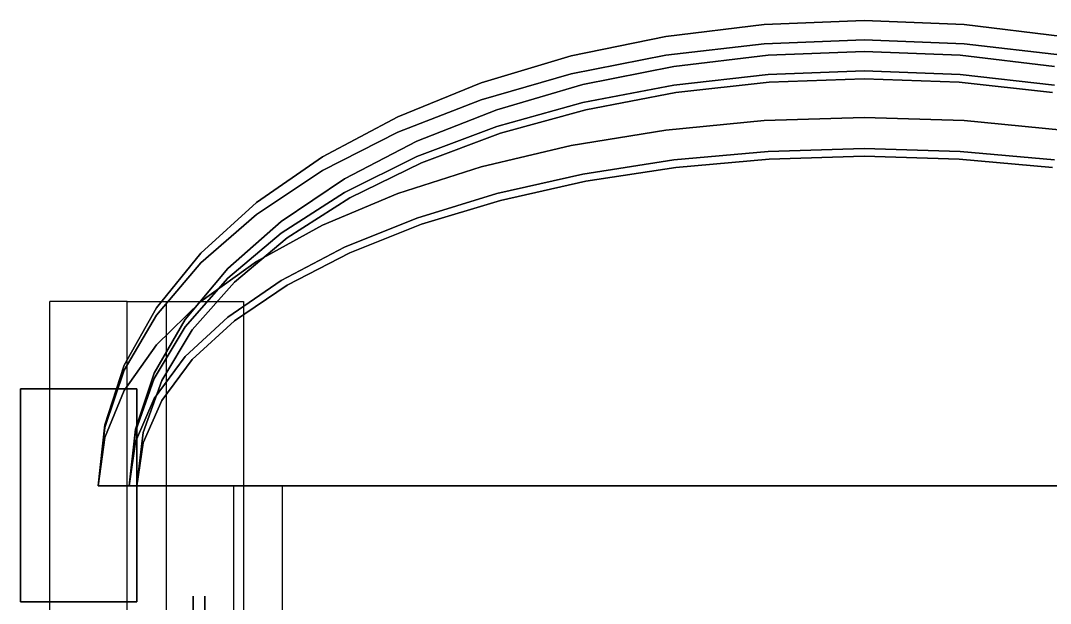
# Model space of a CAD drawing. Header units: millimetres. Extents: x -435 to 456, y 6 to 760.
# Drawn here: x -435 to 96, y 459 to 760 of the extents above; entities that cross this region are included whole.
import ezdxf

# ---------------------------------------------------------------- set-up
doc = ezdxf.new("R2010")
doc.units = ezdxf.units.MM
for name, color, linetype in [('C1', 7, 'Continuous'), ('C2', 7, 'Continuous'), ('C3', 7, 'Continuous'), ('C31', 7, 'Continuous'), ('C40', 7, 'Continuous'), ('E11', 7, 'Continuous'), ('EH0', 7, 'Continuous'), ('EH1', 7, 'Continuous'), ('EH2', 7, 'Continuous'), ('H000', 7, 'Continuous'), ('H010', 7, 'Continuous'), ('L200', 7, 'Continuous'), ('R200', 7, 'Continuous'), ('S200', 7, 'Continuous')]:
    doc.layers.add(name, color=color, linetype=linetype)

msp = doc.modelspace()

# ---------------------------------------------------------------- linework, layer by layer
at = {"layer": 'C1'}
for points in [[(0, 750), (-51.56, 748.03)], [(-51.56, 748.03), (0, 750)], [(0, 750), (0, 750)], [(51.56, 748.03), (0, 750)], [(0, 750), (51.56, 748.03)], [(-51.56, 748.03), (-102.23, 742.16)], [(-102.23, 742.16), (-51.56, 748.03)], [(-51.56, 748.03), (-51.56, 748.03)], [(51.56, 748.03), (51.56, 748.03)], [(102.23, 742.16), (51.56, 748.03)], [(51.56, 748.03), (102.23, 742.16)], [(-102.23, 742.16), (-151.16, 732.49)], [(-151.16, 732.49), (-102.23, 742.16)], [(-102.23, 742.16), (-102.23, 742.16)], [(-49.47, 732.17), (0, 734)], [(0, 734), (-49.47, 732.17)], [(0, 734), (0, 734)], [(0, 734), (49.47, 732.17)], [(49.47, 732.17), (0, 734)], [(-151.16, 732.49), (-197.5, 719.19)], [(-197.5, 719.19), (-151.16, 732.49)], [(-151.16, 732.49), (-151.16, 732.49)], [(-98.09, 726.71), (-49.47, 732.17)], [(-49.47, 732.17), (-98.09, 726.71)], [(-49.47, 732.17), (-49.47, 732.17)], [(49.47, 732.17), (49.47, 732.17)], [(49.47, 732.17), (98.09, 726.71)], [(98.09, 726.71), (49.47, 732.17)], [(-145.04, 717.71), (-98.09, 726.71)], [(-98.09, 726.71), (-145.04, 717.71)], [(-98.09, 726.71), (-98.09, 726.71)], [(-197.5, 719.19), (-240.46, 702.47)], [(-240.46, 702.47), (-197.5, 719.19)], [(-197.5, 719.19), (-197.5, 719.19)], [(-189.5, 705.33), (-145.04, 717.71)], [(-145.04, 717.71), (-189.5, 705.33)], [(-145.04, 717.71), (-145.04, 717.71)], [(-240.46, 702.47), (-279.31, 682.63)], [(-279.31, 682.63), (-240.46, 702.47)], [(-240.46, 702.47), (-240.46, 702.47)], [(-230.72, 689.78), (-189.5, 705.33)], [(-189.5, 705.33), (-230.72, 689.78)], [(-189.5, 705.33), (-189.5, 705.33)], [(-267.99, 671.32), (-230.72, 689.78)], [(-230.72, 689.78), (-267.99, 671.32)], [(-230.72, 689.78), (-230.72, 689.78)], [(-279.31, 682.63), (-313.37, 660.02)], [(-313.37, 660.02), (-279.31, 682.63)], [(-279.31, 682.63), (-279.31, 682.63)], [(-300.68, 650.27), (-267.99, 671.32)], [(-267.99, 671.32), (-300.68, 650.27)], [(-267.99, 671.32), (-267.99, 671.32)], [(-313.37, 660.02), (-342.08, 635)], [(-342.08, 635), (-313.37, 660.02)], [(-313.37, 660.02), (-313.37, 660.02)], [(-328.22, 627), (-300.68, 650.27)], [(-300.68, 650.27), (-328.22, 627)], [(-300.68, 650.27), (-300.68, 650.27)], [(-342.08, 635), (-364.93, 608.02)], [(-364.93, 608.02), (-342.08, 635)], [(-342.08, 635), (-342.08, 635)], [(-350.15, 601.89), (-328.22, 627)], [(-328.22, 627), (-350.15, 601.89)], [(-328.22, 627), (-328.22, 627)], [(-364.93, 608.02), (-381.54, 579.53)], [(-381.54, 579.53), (-364.93, 608.02)], [(-364.93, 608.02), (-364.93, 608.02)], [(-366.09, 575.39), (-350.15, 601.89)], [(-350.15, 601.89), (-366.09, 575.39)], [(-350.15, 601.89), (-350.15, 601.89)], [(-381.54, 579.53), (-391.62, 550.02)], [(-391.62, 550.02), (-381.54, 579.53)], [(-381.54, 579.53), (-381.54, 579.53)], [(-375.76, 547.93), (-366.09, 575.39)], [(-366.09, 575.39), (-375.76, 547.93)], [(-366.09, 575.39), (-366.09, 575.39)], [(-391.62, 550.02), (-395, 520)], [(-395, 520), (-391.62, 550.02)], [(-391.62, 550.02), (-391.62, 550.02)], [(-379, 520), (-375.76, 547.93)], [(-375.76, 547.93), (-379, 520)], [(-375.76, 547.93), (-375.76, 547.93)], [(-395, 520), (-395, 520)], [(-395, 520), (-379, 520)], [(-379, 520), (-395, 520)], [(-379, 520), (-379, 520)]]:
    msp.add_lwpolyline(points, dxfattribs=at)
at = {"layer": 'C2'}
for points in [[(0, 760), (-51.56, 757.95)], [(-51.56, 757.95), (0, 760)], [(0, 760), (0, 760)], [(51.56, 757.95), (0, 760)], [(0, 760), (51.56, 757.95)], [(-51.56, 757.95), (-102.23, 751.82)], [(-102.23, 751.82), (-51.56, 757.95)], [(-51.56, 757.95), (-51.56, 757.95)], [(51.56, 757.95), (51.56, 757.95)], [(102.23, 751.82), (51.56, 757.95)], [(51.56, 757.95), (102.23, 751.82)], [(-102.23, 751.82), (-151.16, 741.73)], [(-151.16, 741.73), (-102.23, 751.82)], [(-102.23, 751.82), (-102.23, 751.82)], [(-49.47, 742.08), (0, 744)], [(0, 744), (-49.47, 742.08)], [(0, 744), (0, 744)], [(0, 744), (49.47, 742.08)], [(49.47, 742.08), (0, 744)], [(-151.16, 741.73), (-197.5, 727.85)], [(-197.5, 727.85), (-151.16, 741.73)], [(-151.16, 741.73), (-151.16, 741.73)], [(-98.09, 736.37), (-49.47, 742.08)], [(-49.47, 742.08), (-98.09, 736.37)], [(-49.47, 742.08), (-49.47, 742.08)], [(49.47, 742.08), (49.47, 742.08)], [(49.47, 742.08), (98.09, 736.37)], [(98.09, 736.37), (49.47, 742.08)], [(-145.04, 726.95), (-98.09, 736.37)], [(-98.09, 736.37), (-145.04, 726.95)], [(-98.09, 736.37), (-98.09, 736.37)], [(-197.5, 727.85), (-240.46, 710.4)], [(-240.46, 710.4), (-197.5, 727.85)], [(-197.5, 727.85), (-197.5, 727.85)], [(-189.5, 713.99), (-145.04, 726.95)], [(-145.04, 726.95), (-189.5, 713.99)], [(-145.04, 726.95), (-145.04, 726.95)], [(-230.72, 697.71), (-189.5, 713.99)], [(-189.5, 713.99), (-230.72, 697.71)], [(-189.5, 713.99), (-189.5, 713.99)], [(-240.46, 710.4), (-279.31, 689.71)], [(-279.31, 689.71), (-240.46, 710.4)], [(-240.46, 710.4), (-240.46, 710.4)], [(-267.99, 678.39), (-230.72, 697.71)], [(-230.72, 697.71), (-267.99, 678.39)], [(-230.72, 697.71), (-230.72, 697.71)], [(-279.31, 689.71), (-313.37, 666.1)], [(-313.37, 666.1), (-279.31, 689.71)], [(-279.31, 689.71), (-279.31, 689.71)], [(-300.68, 656.36), (-267.99, 678.39)], [(-267.99, 678.39), (-300.68, 656.36)], [(-267.99, 678.39), (-267.99, 678.39)], [(-313.37, 666.1), (-342.08, 640)], [(-342.08, 640), (-313.37, 666.1)], [(-313.37, 666.1), (-313.37, 666.1)], [(-328.22, 632), (-300.68, 656.36)], [(-300.68, 656.36), (-328.22, 632)], [(-300.68, 656.36), (-300.68, 656.36)], [(-342.08, 640), (-364.93, 611.84)], [(-364.93, 611.84), (-342.08, 640)], [(-342.08, 640), (-342.08, 640)], [(-350.15, 605.72), (-328.22, 632)], [(-328.22, 632), (-350.15, 605.72)], [(-328.22, 632), (-328.22, 632)], [(-364.93, 611.84), (-381.54, 582.12)], [(-381.54, 582.12), (-364.93, 611.84)], [(-364.93, 611.84), (-364.93, 611.84)], [(-366.09, 577.98), (-350.15, 605.72)], [(-350.15, 605.72), (-366.09, 577.98)], [(-350.15, 605.72), (-350.15, 605.72)], [(-381.54, 582.12), (-391.62, 551.33)], [(-391.62, 551.33), (-381.54, 582.12)], [(-381.54, 582.12), (-381.54, 582.12)], [(-375.76, 549.24), (-366.09, 577.98)], [(-366.09, 577.98), (-375.76, 549.24)], [(-366.09, 577.98), (-366.09, 577.98)], [(-391.62, 551.33), (-395, 520)], [(-395, 520), (-391.62, 551.33)], [(-391.62, 551.33), (-391.62, 551.33)], [(-379, 520), (-375.76, 549.24)], [(-375.76, 549.24), (-379, 520)], [(-375.76, 549.24), (-375.76, 549.24)], [(-395, 520), (-395, 520)], [(-395, 520), (-379, 520)], [(-379, 520), (-395, 520)], [(-379, 520), (-379, 520)]]:
    msp.add_lwpolyline(points, dxfattribs=at)
at = {"layer": 'C3'}
for points in [[(-51.56, 708.37), (-102.23, 703.53)], [(-102.23, 703.53), (-51.56, 708.37)], [(0, 710), (-51.56, 708.37)], [(-51.56, 708.37), (0, 710)], [(-51.56, 708.37), (-51.56, 708.37)], [(0, 710), (0, 710)], [(51.56, 708.37), (0, 710)], [(0, 710), (51.56, 708.37)], [(51.56, 708.37), (51.56, 708.37)], [(102.23, 703.53), (51.56, 708.37)], [(51.56, 708.37), (102.23, 703.53)], [(-102.23, 703.53), (-151.16, 695.54)], [(-151.16, 695.54), (-102.23, 703.53)], [(-102.23, 703.53), (-102.23, 703.53)], [(-151.16, 695.54), (-197.5, 684.54)], [(-197.5, 684.54), (-151.16, 695.54)], [(-151.16, 695.54), (-151.16, 695.54)], [(-98.09, 688.07), (-49.47, 692.51)], [(-49.47, 692.51), (-98.09, 688.07)], [(-49.47, 692.51), (0, 694)], [(0, 694), (-49.47, 692.51)], [(-49.47, 692.51), (-49.47, 692.51)], [(0, 694), (0, 694)], [(0, 694), (49.47, 692.51)], [(49.47, 692.51), (0, 694)], [(49.47, 692.51), (49.47, 692.51)], [(49.47, 692.51), (98.09, 688.07)], [(98.09, 688.07), (49.47, 692.51)], [(-145.04, 680.76), (-98.09, 688.07)], [(-98.09, 688.07), (-145.04, 680.76)], [(-98.09, 688.07), (-98.09, 688.07)], [(-197.5, 684.54), (-240.46, 670.74)], [(-240.46, 670.74), (-197.5, 684.54)], [(-197.5, 684.54), (-197.5, 684.54)], [(-189.5, 670.69), (-145.04, 680.76)], [(-145.04, 680.76), (-189.5, 670.69)], [(-145.04, 680.76), (-145.04, 680.76)], [(-240.46, 670.74), (-279.31, 654.35)], [(-279.31, 654.35), (-240.46, 670.74)], [(-240.46, 670.74), (-240.46, 670.74)], [(-230.72, 658.04), (-189.5, 670.69)], [(-189.5, 670.69), (-230.72, 658.04)], [(-189.5, 670.69), (-189.5, 670.69)], [(-279.31, 654.35), (-313.37, 635.66)], [(-313.37, 635.66), (-279.31, 654.35)], [(-279.31, 654.35), (-279.31, 654.35)], [(-267.99, 643.04), (-230.72, 658.04)], [(-230.72, 658.04), (-267.99, 643.04)], [(-230.72, 658.04), (-230.72, 658.04)], [(-300.68, 625.92), (-267.99, 643.04)], [(-267.99, 643.04), (-300.68, 625.92)], [(-267.99, 643.04), (-267.99, 643.04)], [(-313.37, 635.66), (-342.08, 615)], [(-342.08, 615), (-313.37, 635.66)], [(-313.37, 635.66), (-313.37, 635.66)], [(-328.22, 607), (-300.68, 625.92)], [(-300.68, 625.92), (-328.22, 607)], [(-300.68, 625.92), (-300.68, 625.92)], [(-342.08, 615), (-364.93, 592.71)], [(-364.93, 592.71), (-342.08, 615)], [(-342.08, 615), (-342.08, 615)], [(-350.15, 586.59), (-328.22, 607)], [(-328.22, 607), (-350.15, 586.59)], [(-328.22, 607), (-328.22, 607)], [(-364.93, 592.71), (-381.54, 569.18)], [(-381.54, 569.18), (-364.93, 592.71)], [(-364.93, 592.71), (-364.93, 592.71)], [(-366.09, 565.03), (-350.15, 586.59)], [(-350.15, 586.59), (-366.09, 565.03)], [(-350.15, 586.59), (-350.15, 586.59)], [(-381.54, 569.18), (-391.62, 544.8)], [(-391.62, 544.8), (-381.54, 569.18)], [(-381.54, 569.18), (-381.54, 569.18)], [(-375.76, 542.71), (-366.09, 565.03)], [(-366.09, 565.03), (-375.76, 542.71)], [(-366.09, 565.03), (-366.09, 565.03)], [(-391.62, 544.8), (-395, 520)], [(-395, 520), (-391.62, 544.8)], [(-391.62, 544.8), (-391.62, 544.8)], [(-379, 520), (-375.76, 542.71)], [(-375.76, 542.71), (-379, 520)], [(-375.76, 542.71), (-375.76, 542.71)], [(-395, 520), (-395, 520)], [(-395, 520), (-379, 520)], [(-379, 520), (-395, 520)], [(-379, 520), (-379, 520)]]:
    msp.add_lwpolyline(points, dxfattribs=at)
at = {"layer": 'C31'}
for points in [[(-51.56, 708.37), (-102.23, 703.53)], [(-102.23, 703.53), (-51.56, 708.37)], [(0, 710), (-51.56, 708.37)], [(-51.56, 708.37), (0, 710)], [(-51.56, 708.37), (-51.56, 708.37)], [(0, 710), (0, 710)], [(51.56, 708.37), (0, 710)], [(0, 710), (51.56, 708.37)], [(51.56, 708.37), (51.56, 708.37)], [(102.23, 703.53), (51.56, 708.37)], [(51.56, 708.37), (102.23, 703.53)], [(-102.23, 703.53), (-151.16, 695.54)], [(-151.16, 695.54), (-102.23, 703.53)], [(-102.23, 703.53), (-102.23, 703.53)], [(-151.16, 695.54), (-197.5, 684.54)], [(-197.5, 684.54), (-151.16, 695.54)], [(-151.16, 695.54), (-151.16, 695.54)], [(-197.5, 684.54), (-240.46, 670.74)], [(-240.46, 670.74), (-197.5, 684.54)], [(-197.5, 684.54), (-197.5, 684.54)], [(-240.46, 670.74), (-279.31, 654.35)], [(-279.31, 654.35), (-240.46, 670.74)], [(-240.46, 670.74), (-240.46, 670.74)], [(-279.31, 654.35), (-313.37, 635.66)], [(-313.37, 635.66), (-279.31, 654.35)], [(-279.31, 654.35), (-279.31, 654.35)], [(-313.37, 635.66), (-342.08, 615)], [(-342.08, 615), (-313.37, 635.66)], [(-313.37, 635.66), (-313.37, 635.66)], [(-342.08, 615), (-364.93, 592.71)], [(-364.93, 592.71), (-342.08, 615)], [(-342.08, 615), (-342.08, 615)], [(-364.93, 592.71), (-381.54, 569.18)], [(-381.54, 569.18), (-364.93, 592.71)], [(-364.93, 592.71), (-364.93, 592.71)], [(-381.54, 569.18), (-391.62, 544.8)], [(-391.62, 544.8), (-381.54, 569.18)], [(-381.54, 569.18), (-381.54, 569.18)], [(-391.62, 544.8), (-395, 520)], [(-395, 520), (-391.62, 544.8)], [(-391.62, 544.8), (-391.62, 544.8)], [(-395, 520), (-395, 520)], [(-395, 520), (395, 520)], [(395, 520), (-395, 520)]]:
    msp.add_lwpolyline(points, dxfattribs=at)
at = {"layer": 'C40'}
for points in [[(-380, 615), (-384.18, 615), (-388.32, 615), (-392.36, 615), (-396.27, 615), (-400, 615), (-403.51, 615), (-406.77, 615), (-409.73, 615), (-412.36, 615), (-414.64, 615), (-416.54, 615), (-418.04, 615), (-419.13, 615), (-419.78, 615), (-420, 615)], [(-420, 615), (-420, 615)], [(-380, 615), (-384.18, 615), (-388.32, 615), (-392.36, 615), (-396.27, 615), (-400, 615), (-403.51, 615), (-406.77, 615), (-409.73, 615), (-412.36, 615), (-414.64, 615), (-416.54, 615), (-418.04, 615), (-419.13, 615), (-419.78, 615), (-420, 615)], [(-420, 445), (-420, 615)], [(-420, 445), (-420, 615)], [(-380, 615), (-360, 615)], [(-380, 445), (-380, 615)], [(-380, 615), (-360, 615)], [(-380, 445), (-380, 615)], [(-360, 615), (-360, 445)], [(-360, 615), (-355.82, 615), (-351.68, 615), (-347.64, 615), (-343.73, 615), (-340, 615), (-336.49, 615), (-333.23, 615), (-330.27, 615), (-327.64, 615), (-325.36, 615), (-323.46, 615), (-321.96, 615), (-320.87, 615), (-320.22, 615), (-320, 615)], [(-360, 615), (-355.82, 615), (-351.68, 615), (-347.64, 615), (-343.73, 615), (-340, 615), (-336.49, 615), (-333.23, 615), (-330.27, 615), (-327.64, 615), (-325.36, 615), (-323.46, 615), (-321.96, 615), (-320.87, 615), (-320.22, 615), (-320, 615)], [(-360, 615), (-360, 445)], [(-320, 615), (-320, 615)], [(-320, 615), (-320, 445)], [(-320, 615), (-320, 445)]]:
    msp.add_lwpolyline(points, dxfattribs=at)
at = {"layer": 'E11'}
for points in [[(-435, 460), (-435, 570)], [(-435, 570), (-375, 570)], [(-435, 570), (-435, 460)], [(-375, 570), (-435, 570)], [(-435, 570), (-435, 570)], [(-375, 570), (-375, 460)], [(-375, 460), (-375, 570)], [(-375, 570), (-375, 570)], [(-375, 460), (-435, 460)], [(-435, 460), (-375, 460)], [(-435, 460), (-435, 460)], [(-375, 460), (-375, 460)]]:
    msp.add_lwpolyline(points, dxfattribs=at)
at = {"layer": 'EH0'}
for points in [[(0, 734), (-49.47, 732.17)], [(-49.47, 732.17), (0, 734)], [(0, 734), (0, 734)], [(49.47, 732.17), (0, 734)], [(0, 734), (49.47, 732.17)], [(-49.47, 732.17), (-98.09, 726.71)], [(-98.09, 726.71), (-49.47, 732.17)], [(-97.06, 722.84), (-48.95, 728.2)], [(-48.95, 728.2), (-97.06, 722.84)], [(-49.47, 732.17), (-49.47, 732.17)], [(-48.95, 728.2), (0, 730)], [(0, 730), (-48.95, 728.2)], [(-48.95, 728.2), (-48.95, 728.2)], [(0, 730), (0, 730)], [(0, 730), (48.95, 728.2)], [(48.95, 728.2), (0, 730)], [(48.95, 728.2), (48.95, 728.2)], [(48.95, 728.2), (97.06, 722.84)], [(97.06, 722.84), (48.95, 728.2)], [(49.47, 732.17), (49.47, 732.17)], [(98.09, 726.71), (49.47, 732.17)], [(49.47, 732.17), (98.09, 726.71)], [(-98.09, 726.71), (-145.04, 717.71)], [(-145.04, 717.71), (-98.09, 726.71)], [(-143.51, 714.01), (-97.06, 722.84)], [(-97.06, 722.84), (-143.51, 714.01)], [(-98.09, 726.71), (-98.09, 726.71)], [(-97.06, 722.84), (-97.06, 722.84)], [(-145.04, 717.71), (-189.5, 705.33)], [(-189.5, 705.33), (-145.04, 717.71)], [(-145.04, 717.71), (-145.04, 717.71)], [(-187.5, 701.87), (-143.51, 714.01)], [(-143.51, 714.01), (-187.5, 701.87)], [(-143.51, 714.01), (-143.51, 714.01)], [(-189.5, 705.33), (-230.72, 689.78)], [(-230.72, 689.78), (-189.5, 705.33)], [(-228.29, 686.6), (-187.5, 701.87)], [(-187.5, 701.87), (-228.29, 686.6)], [(-189.5, 705.33), (-189.5, 705.33)], [(-187.5, 701.87), (-187.5, 701.87)], [(-230.72, 689.78), (-267.99, 671.32)], [(-267.99, 671.32), (-230.72, 689.78)], [(-265.17, 668.49), (-228.29, 686.6)], [(-228.29, 686.6), (-265.17, 668.49)], [(-230.72, 689.78), (-230.72, 689.78)], [(-228.29, 686.6), (-228.29, 686.6)], [(-267.99, 671.32), (-300.68, 650.27)], [(-300.68, 650.27), (-267.99, 671.32)], [(-267.99, 671.32), (-267.99, 671.32)], [(-297.51, 647.84), (-265.17, 668.49)], [(-265.17, 668.49), (-297.51, 647.84)], [(-265.17, 668.49), (-265.17, 668.49)], [(-300.68, 650.27), (-328.22, 627)], [(-328.22, 627), (-300.68, 650.27)], [(-300.68, 650.27), (-300.68, 650.27)], [(-324.76, 625), (-297.51, 647.84)], [(-297.51, 647.84), (-324.76, 625)], [(-297.51, 647.84), (-297.51, 647.84)], [(-328.22, 627), (-350.15, 601.89)], [(-350.15, 601.89), (-328.22, 627)], [(-328.22, 627), (-328.22, 627)], [(-346.45, 600.36), (-324.76, 625)], [(-324.76, 625), (-346.45, 600.36)], [(-324.76, 625), (-324.76, 625)], [(-350.15, 601.89), (-366.09, 575.39)], [(-366.09, 575.39), (-350.15, 601.89)], [(-362.22, 574.35), (-346.45, 600.36)], [(-346.45, 600.36), (-362.22, 574.35)], [(-350.15, 601.89), (-350.15, 601.89)], [(-346.45, 600.36), (-346.45, 600.36)], [(-366.09, 575.39), (-375.76, 547.93)], [(-375.76, 547.93), (-366.09, 575.39)], [(-371.79, 547.41), (-362.22, 574.35)], [(-362.22, 574.35), (-371.79, 547.41)], [(-366.09, 575.39), (-366.09, 575.39)], [(-362.22, 574.35), (-362.22, 574.35)], [(-375.76, 547.93), (-379, 520)], [(-379, 520), (-375.76, 547.93)], [(-375.76, 547.93), (-375.76, 547.93)], [(-375, 520), (-371.79, 547.41)], [(-371.79, 547.41), (-375, 520)], [(-371.79, 547.41), (-371.79, 547.41)], [(-379, 520), (-379, 520)], [(-379, 520), (-375, 520)], [(-375, 520), (-379, 520)], [(-375, 520), (-375, 520)]]:
    msp.add_lwpolyline(points, dxfattribs=at)
at = {"layer": 'EH1'}
for points in [[(-49.47, 692.51), (-98.09, 688.07)], [(-98.09, 688.07), (-49.47, 692.51)], [(0, 694), (-49.47, 692.51)], [(-49.47, 692.51), (0, 694)], [(-49.47, 692.51), (-49.47, 692.51)], [(0, 694), (0, 694)], [(49.47, 692.51), (0, 694)], [(0, 694), (49.47, 692.51)], [(49.47, 692.51), (49.47, 692.51)], [(98.09, 688.07), (49.47, 692.51)], [(49.47, 692.51), (98.09, 688.07)], [(-98.09, 688.07), (-145.04, 680.76)], [(-145.04, 680.76), (-98.09, 688.07)], [(-98.09, 688.07), (-98.09, 688.07)], [(-97.06, 684.21), (-48.95, 688.55)], [(-48.95, 688.55), (-97.06, 684.21)], [(-48.95, 688.55), (0, 690)], [(0, 690), (-48.95, 688.55)], [(-48.95, 688.55), (-48.95, 688.55)], [(0, 690), (0, 690)], [(0, 690), (48.95, 688.55)], [(48.95, 688.55), (0, 690)], [(48.95, 688.55), (48.95, 688.55)], [(48.95, 688.55), (97.06, 684.21)], [(97.06, 684.21), (48.95, 688.55)], [(-145.04, 680.76), (-189.5, 670.69)], [(-189.5, 670.69), (-145.04, 680.76)], [(-145.04, 680.76), (-145.04, 680.76)], [(-143.51, 677.06), (-97.06, 684.21)], [(-97.06, 684.21), (-143.51, 677.06)], [(-97.06, 684.21), (-97.06, 684.21)], [(-187.5, 667.22), (-143.51, 677.06)], [(-143.51, 677.06), (-187.5, 667.22)], [(-143.51, 677.06), (-143.51, 677.06)], [(-189.5, 670.69), (-230.72, 658.04)], [(-230.72, 658.04), (-189.5, 670.69)], [(-189.5, 670.69), (-189.5, 670.69)], [(-228.29, 654.87), (-187.5, 667.22)], [(-187.5, 667.22), (-228.29, 654.87)], [(-187.5, 667.22), (-187.5, 667.22)], [(-230.72, 658.04), (-267.99, 643.04)], [(-267.99, 643.04), (-230.72, 658.04)], [(-265.17, 640.21), (-228.29, 654.87)], [(-228.29, 654.87), (-265.17, 640.21)], [(-230.72, 658.04), (-230.72, 658.04)], [(-228.29, 654.87), (-228.29, 654.87)], [(-267.99, 643.04), (-300.68, 625.92)], [(-300.68, 625.92), (-267.99, 643.04)], [(-267.99, 643.04), (-267.99, 643.04)], [(-297.51, 623.49), (-265.17, 640.21)], [(-265.17, 640.21), (-297.51, 623.49)], [(-265.17, 640.21), (-265.17, 640.21)], [(-300.68, 625.92), (-328.22, 607)], [(-328.22, 607), (-300.68, 625.92)], [(-324.76, 605), (-297.51, 623.49)], [(-297.51, 623.49), (-324.76, 605)], [(-300.68, 625.92), (-300.68, 625.92)], [(-297.51, 623.49), (-297.51, 623.49)], [(-328.22, 607), (-350.15, 586.59)], [(-350.15, 586.59), (-328.22, 607)], [(-328.22, 607), (-328.22, 607)], [(-346.45, 585.06), (-324.76, 605)], [(-324.76, 605), (-346.45, 585.06)], [(-324.76, 605), (-324.76, 605)], [(-350.15, 586.59), (-366.09, 565.03)], [(-366.09, 565.03), (-350.15, 586.59)], [(-362.22, 564), (-346.45, 585.06)], [(-346.45, 585.06), (-362.22, 564)], [(-350.15, 586.59), (-350.15, 586.59)], [(-346.45, 585.06), (-346.45, 585.06)], [(-366.09, 565.03), (-375.76, 542.71)], [(-375.76, 542.71), (-366.09, 565.03)], [(-371.79, 542.19), (-362.22, 564)], [(-362.22, 564), (-371.79, 542.19)], [(-366.09, 565.03), (-366.09, 565.03)], [(-362.22, 564), (-362.22, 564)], [(-375.76, 542.71), (-379, 520)], [(-379, 520), (-375.76, 542.71)], [(-375.76, 542.71), (-375.76, 542.71)], [(-375, 520), (-371.79, 542.19)], [(-371.79, 542.19), (-375, 520)], [(-371.79, 542.19), (-371.79, 542.19)], [(-379, 520), (-379, 520)], [(-379, 520), (-375, 520)], [(-375, 520), (-379, 520)], [(-375, 520), (-375, 520)]]:
    msp.add_lwpolyline(points, dxfattribs=at)
at = {"layer": 'EH2'}
for points in [[(-49.47, 692.51), (-98.09, 688.07)], [(-98.09, 688.07), (-49.47, 692.51)], [(0, 694), (-49.47, 692.51)], [(-49.47, 692.51), (0, 694)], [(-49.47, 692.51), (-49.47, 692.51)], [(0, 694), (0, 694)], [(49.47, 692.51), (0, 694)], [(0, 694), (49.47, 692.51)], [(49.47, 692.51), (49.47, 692.51)], [(98.09, 688.07), (49.47, 692.51)], [(49.47, 692.51), (98.09, 688.07)], [(-98.09, 688.07), (-145.04, 680.76)], [(-145.04, 680.76), (-98.09, 688.07)], [(-98.09, 688.07), (-98.09, 688.07)], [(-97.06, 684.21), (-48.95, 688.55)], [(-48.95, 688.55), (-97.06, 684.21)], [(-48.95, 688.55), (0, 690)], [(0, 690), (-48.95, 688.55)], [(-48.95, 688.55), (-48.95, 688.55)], [(0, 690), (0, 690)], [(0, 690), (48.95, 688.55)], [(48.95, 688.55), (0, 690)], [(48.95, 688.55), (48.95, 688.55)], [(48.95, 688.55), (97.06, 684.21)], [(97.06, 684.21), (48.95, 688.55)], [(-145.04, 680.76), (-189.5, 670.69)], [(-189.5, 670.69), (-145.04, 680.76)], [(-145.04, 680.76), (-145.04, 680.76)], [(-143.51, 677.06), (-97.06, 684.21)], [(-97.06, 684.21), (-143.51, 677.06)], [(-97.06, 684.21), (-97.06, 684.21)], [(-187.5, 667.22), (-143.51, 677.06)], [(-143.51, 677.06), (-187.5, 667.22)], [(-143.51, 677.06), (-143.51, 677.06)], [(-189.5, 670.69), (-230.72, 658.04)], [(-230.72, 658.04), (-189.5, 670.69)], [(-189.5, 670.69), (-189.5, 670.69)], [(-228.29, 654.87), (-187.5, 667.22)], [(-187.5, 667.22), (-228.29, 654.87)], [(-187.5, 667.22), (-187.5, 667.22)], [(-230.72, 658.04), (-267.99, 643.04)], [(-267.99, 643.04), (-230.72, 658.04)], [(-265.17, 640.21), (-228.29, 654.87)], [(-228.29, 654.87), (-265.17, 640.21)], [(-230.72, 658.04), (-230.72, 658.04)], [(-228.29, 654.87), (-228.29, 654.87)], [(-267.99, 643.04), (-300.68, 625.92)], [(-300.68, 625.92), (-267.99, 643.04)], [(-267.99, 643.04), (-267.99, 643.04)], [(-297.51, 623.49), (-265.17, 640.21)], [(-265.17, 640.21), (-297.51, 623.49)], [(-265.17, 640.21), (-265.17, 640.21)], [(-300.68, 625.92), (-328.22, 607)], [(-328.22, 607), (-300.68, 625.92)], [(-324.76, 605), (-297.51, 623.49)], [(-297.51, 623.49), (-324.76, 605)], [(-300.68, 625.92), (-300.68, 625.92)], [(-297.51, 623.49), (-297.51, 623.49)], [(-328.22, 607), (-350.15, 586.59)], [(-350.15, 586.59), (-328.22, 607)], [(-328.22, 607), (-328.22, 607)], [(-346.45, 585.06), (-324.76, 605)], [(-324.76, 605), (-346.45, 585.06)], [(-324.76, 605), (-324.76, 605)], [(-350.15, 586.59), (-366.09, 565.03)], [(-366.09, 565.03), (-350.15, 586.59)], [(-362.22, 564), (-346.45, 585.06)], [(-346.45, 585.06), (-362.22, 564)], [(-350.15, 586.59), (-350.15, 586.59)], [(-346.45, 585.06), (-346.45, 585.06)], [(-366.09, 565.03), (-375.76, 542.71)], [(-375.76, 542.71), (-366.09, 565.03)], [(-371.79, 542.19), (-362.22, 564)], [(-362.22, 564), (-371.79, 542.19)], [(-366.09, 565.03), (-366.09, 565.03)], [(-362.22, 564), (-362.22, 564)], [(-375.76, 542.71), (-379, 520)], [(-379, 520), (-375.76, 542.71)], [(-375.76, 542.71), (-375.76, 542.71)], [(-375, 520), (-371.79, 542.19)], [(-371.79, 542.19), (-375, 520)], [(-371.79, 542.19), (-371.79, 542.19)], [(-379, 520), (-379, 520)], [(-379, 520), (-375, 520)], [(-375, 520), (-379, 520)], [(-375, 520), (-375, 520)]]:
    msp.add_lwpolyline(points, dxfattribs=at)
at = {"layer": 'H000'}
for points in [[(-346, 420), (-346, 436.46), (-346, 450.41), (-346, 459.73), (-346, 463), (-346, 459.73), (-346, 450.41), (-346, 436.46), (-346, 420), (-346, 403.54), (-346, 389.59), (-346, 380.27), (-346, 377), (-346, 380.27), (-346, 389.59), (-346, 403.54)], [(-340, 420), (-340, 436.46), (-340, 450.41), (-340, 459.73), (-340, 463), (-340, 459.73), (-340, 450.41), (-340, 436.46), (-340, 420), (-340, 403.54), (-340, 389.59), (-340, 380.27), (-340, 377), (-340, 380.27), (-340, 389.59), (-340, 403.54)]]:
    msp.add_lwpolyline(points, dxfattribs=at)
at = {"layer": 'H010'}
for points in [[(-346, 420), (-346, 436.46), (-346, 450.41), (-346, 459.73), (-346, 463), (-346, 459.73), (-346, 450.41), (-346, 436.46), (-346, 420), (-346, 403.54), (-346, 389.59), (-346, 380.27), (-346, 377), (-346, 380.27), (-346, 389.59), (-346, 403.54)], [(-340, 420), (-340, 436.46), (-340, 450.41), (-340, 459.73), (-340, 463), (-340, 459.73), (-340, 450.41), (-340, 436.46), (-340, 420), (-340, 403.54), (-340, 389.59), (-340, 380.27), (-340, 377), (-340, 380.27), (-340, 389.59), (-340, 403.54)]]:
    msp.add_lwpolyline(points, dxfattribs=at)
at = {"layer": 'L200'}
for points in [[(-300, 520), (-302.61, 520), (-305.2, 520), (-307.73, 520), (-310.17, 520), (-312.5, 520), (-314.69, 520), (-316.73, 520), (-318.58, 520), (-320.23, 520), (-321.65, 520), (-322.84, 520), (-323.78, 520), (-324.45, 520), (-324.86, 520), (-325, 520)], [(-325, 520), (-325, 520)], [(-300, 520), (-302.61, 520), (-305.2, 520), (-307.73, 520), (-310.17, 520), (-312.5, 520), (-314.69, 520), (-316.73, 520), (-318.58, 520), (-320.23, 520), (-321.65, 520), (-322.84, 520), (-323.78, 520), (-324.45, 520), (-324.86, 520), (-325, 520)], [(-325, 450), (-325, 520)], [(-325, 450), (-325, 520)], [(-300, 520), (300, 520)], [(-300, 450), (-300, 520)], [(-300, 520), (300, 520)], [(-300, 450), (-300, 520)]]:
    msp.add_lwpolyline(points, dxfattribs=at)
at = {"layer": 'R200'}
for points in [[(-300, 520), (-302.61, 520), (-305.2, 520), (-307.73, 520), (-310.17, 520), (-312.5, 520), (-314.69, 520), (-316.73, 520), (-318.58, 520), (-320.23, 520), (-321.65, 520), (-322.84, 520), (-323.78, 520), (-324.45, 520), (-324.86, 520), (-325, 520)], [(-325, 520), (-325, 520)], [(-300, 520), (-302.61, 520), (-305.2, 520), (-307.73, 520), (-310.17, 520), (-312.5, 520), (-314.69, 520), (-316.73, 520), (-318.58, 520), (-320.23, 520), (-321.65, 520), (-322.84, 520), (-323.78, 520), (-324.45, 520), (-324.86, 520), (-325, 520)], [(-325, 450), (-325, 520)], [(-325, 450), (-325, 520)], [(-300, 520), (300, 520)], [(-300, 450), (-300, 520)], [(-300, 520), (300, 520)], [(-300, 450), (-300, 520)]]:
    msp.add_lwpolyline(points, dxfattribs=at)
at = {"layer": 'S200'}
for points in [[(-300, 520), (-302.61, 520), (-305.2, 520), (-307.73, 520), (-310.17, 520), (-312.5, 520), (-314.69, 520), (-316.73, 520), (-318.58, 520), (-320.23, 520), (-321.65, 520), (-322.84, 520), (-323.78, 520), (-324.45, 520), (-324.86, 520), (-325, 520)], [(-325, 520), (-325, 520)], [(-300, 520), (-302.61, 520), (-305.2, 520), (-307.73, 520), (-310.17, 520), (-312.5, 520), (-314.69, 520), (-316.73, 520), (-318.58, 520), (-320.23, 520), (-321.65, 520), (-322.84, 520), (-323.78, 520), (-324.45, 520), (-324.86, 520), (-325, 520)], [(-325, 450), (-325, 520)], [(-325, 450), (-325, 520)], [(-300, 520), (300, 520)], [(-300, 450), (-300, 520)], [(-300, 520), (300, 520)], [(-300, 450), (-300, 520)]]:
    msp.add_lwpolyline(points, dxfattribs=at)

doc.saveas('drawing.dxf')
